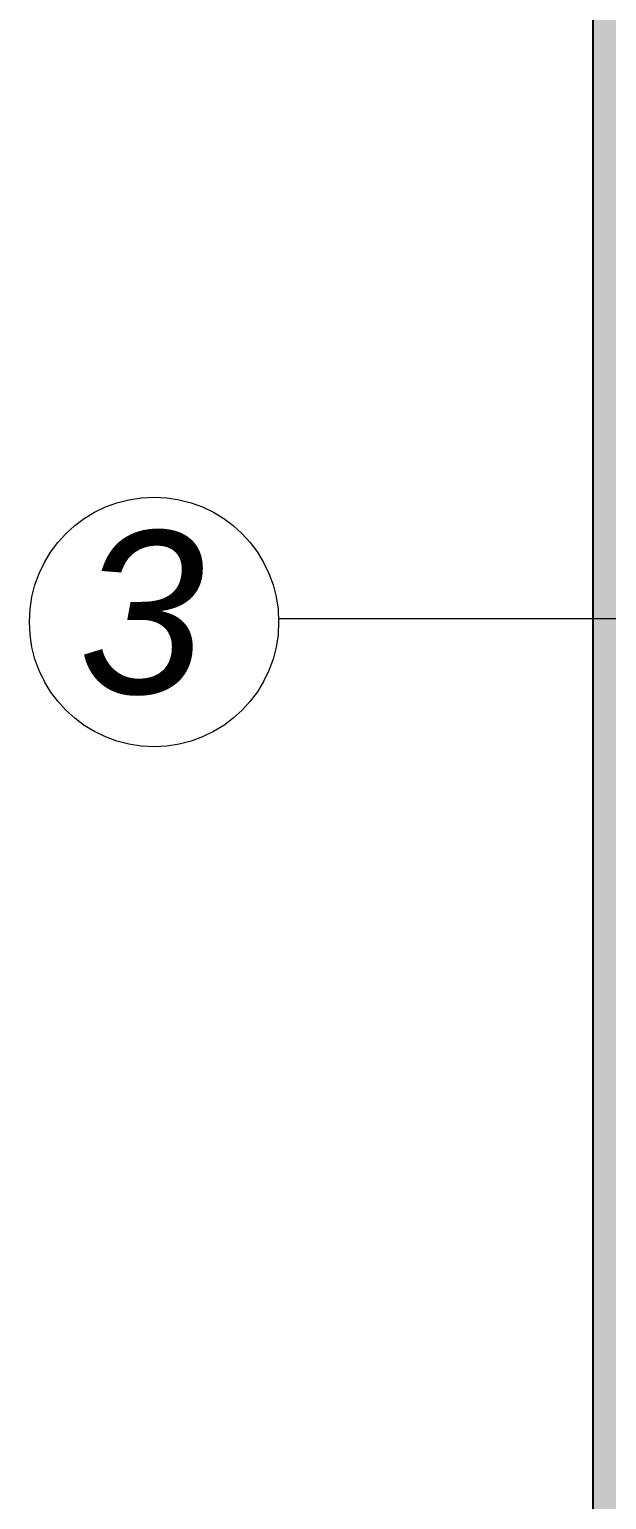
# Model space of a CAD drawing. Header units: millimetres. Extents: x 10930 to 21977, y 3784 to 7635.
# Drawn here: x 10966.453 to 10967.316, y 3818.387 to 3820.584 of the extents above; entities that cross this region are included whole.
import ezdxf

# ---------------------------------------------------------------- set-up
doc = ezdxf.new("R2010")
doc.units = ezdxf.units.MM
doc.linetypes.add('ACAD_ISO02W100', pattern=[15, 12, -3])
doc.layers.add('COTAS', color=161, linetype='ACAD_ISO02W100', lineweight=20)
doc.layers.add('MUROS ACABADO.', color=201, linetype='Continuous')
doc.layers.add('TRAZO ARQUITECTONICO', color=251, linetype='Continuous')
doc.styles.get("Standard").update_dxf_attribs({"font": 'arial.ttf'})

msp = doc.modelspace()

# ---------------------------------------------------------------- hatches: boundary and pattern name
at = {"layer": 'MUROS ACABADO.'}
h = msp.add_hatch(dxfattribs=at)
h.set_pattern_fill('AR-CONC', color=140, scale=0.002)
h.set_pattern_definition([(49.99999999999999, (-21.65943924108797, 51.84960686980048), (0.364369337992008, -0.03187817107780617), [0.0381, -0.4191]), (355, (-21.65943924108797, 51.84960686980048), (-0.07048684284993868, 0.3821136904780703), [0.03048, -0.33528116834]), (100.4514447, (-21.62907522708797, 51.84695036280048), (0.2938824941807066, 0.3502355038243902), [0.03238001759999999, -0.3561804891999999]), (46.18420000000002, (-21.65943924108797, 51.95120686980048), (0.5421580817842598, -0.0840846558654543), [0.05714999999999997, -0.6286499999999996]), (96.63555760999994, (-21.61425944108797, 51.94419986980049), (0.474808268103006, 0.4948522491954431), [0.04857004628, -0.53427121632]), (351.1841511700001, (-21.65943924108797, 51.95120686980048), (0.4748082681299541, 0.4948522491710653), [0.04571993414, -0.50291946384]), (21, (-21.60863924108796, 51.92580686980048), (0.303228782538265, -0.2045303963741752), [0.0381, -0.4191]), (326.0000000000001, (-21.60863924108796, 51.92580686980048), (0.1236040566952941, 0.3683759322446385), [0.03048, -0.33528]), (71.45144499999999, (-21.58337017588796, 51.90876267000048), (0.4268328385574323, 0.1638455377718105), [0.03238001760000001, -0.3561798752]), (37.50000000000001, (-21.65943924108797, 51.84960686980048), (0.006177206501183633, 0.1691100777463062), [0, -0.331216, 0, -0.34036, 0, -0.33655]), (7.499999999999999, (-21.65943924108797, 51.84960686980048), (0.1336393250206115, 0.200361149636239), [0, -0.194056, 0, -0.323596, 0, -0.12827]), (327.5, (-21.77272324108797, 51.84960686980048), (0.2711811903337428, -0.01145748798534689), [0, -0.127, 0, -0.39624, 0, -0.52578]), (317.5, (-21.82352324108797, 51.84960686980048), (0.2962583627720361, 0.05085298206666606), [0, -0.1651, 0, -0.263144, 0, -0.37338])])
h.paths.add_polyline_path([(10972.12033561738, 3812.439856764903), (10972.27033561738, 3812.439856764903), (10972.27033561738, 3812.844856764903), (10972.23033561738, 3812.844856764903), (10972.23033561738, 3821.414856764903), (10972.23033561738, 3822.664856764903), (10967.44033561738, 3822.664856764903), (10967.44033561738, 3822.519856764903), (10967.29533561738, 3822.519856764903), (10967.29533561737, 3812.844856764902), (10967.25533561737, 3812.844856764902), (10967.25533561737, 3812.439856764902), (10967.40533561737, 3812.439856764902), (10967.40533561737, 3812.694856764902), (10967.44533561737, 3812.694856764902), (10967.44533561738, 3822.369856764903), (10967.59033561738, 3822.369856764903), (10967.59033561738, 3822.514856764903), (10972.08033561738, 3822.514856764903), (10972.08033561738, 3821.414856764903), (10972.08033561738, 3812.694856764903), (10972.12033561738, 3812.694856764903)])

# ---------------------------------------------------------------- linework, layer by layer
at = {"layer": 'COTAS', "color": 166, "ltscale": 0.05}
msp.add_line((10966.82545858913, 3819.704045464682), (10972.73103242829, 3819.704045464682), dxfattribs=at)
at = {"layer": 'COTAS', "color": 166}
msp.add_circle((10966.6391321524, 3819.698831034337), 0.1863993865534202, dxfattribs=at)
at = {"layer": 'MUROS ACABADO.', "color": 140}
msp.add_lwpolyline([(10972.12033561738, 3812.439856764903), (10972.27033561738, 3812.439856764903), (10972.27033561738, 3812.844856764903), (10972.23033561738, 3812.844856764903), (10972.23033561738, 3821.414856764903), (10972.23033561738, 3822.664856764903), (10967.44033561738, 3822.664856764903), (10967.44033561738, 3822.519856764903), (10967.29533561738, 3822.519856764903), (10967.29533561737, 3812.844856764902), (10967.25533561737, 3812.844856764902), (10967.25533561737, 3812.439856764902), (10967.40533561737, 3812.439856764902), (10967.40533561737, 3812.694856764902), (10967.44533561737, 3812.694856764902), (10967.44533561738, 3822.369856764903), (10967.59033561738, 3822.369856764903), (10967.59033561738, 3822.514856764903), (10972.08033561738, 3822.514856764903), (10972.08033561738, 3821.414856764903), (10972.08033561738, 3812.694856764903), (10972.12033561738, 3812.694856764903)], close=True, dxfattribs=at)
at = {"layer": 'TRAZO ARQUITECTONICO'}
msp.add_line((10967.29533561738, 3822.519856764903), (10967.29533561737, 3812.844856764902), dxfattribs=at)

# ---------------------------------------------------------------- texts
at = {"layer": 'COTAS', "color": 166, "insert": (10966.5265483174, 3819.83466029286), "char_height": 0.2428180434479124, "attachment_point": 1}
msp.add_mtext_dynamic_manual_height_columns('{\\fArial|b0|i1|c0|p34;3}', width=0.03032255829748465, gutter_width=8.818076655504683, heights=[0], dxfattribs=at)

doc.saveas('drawing.dxf')
